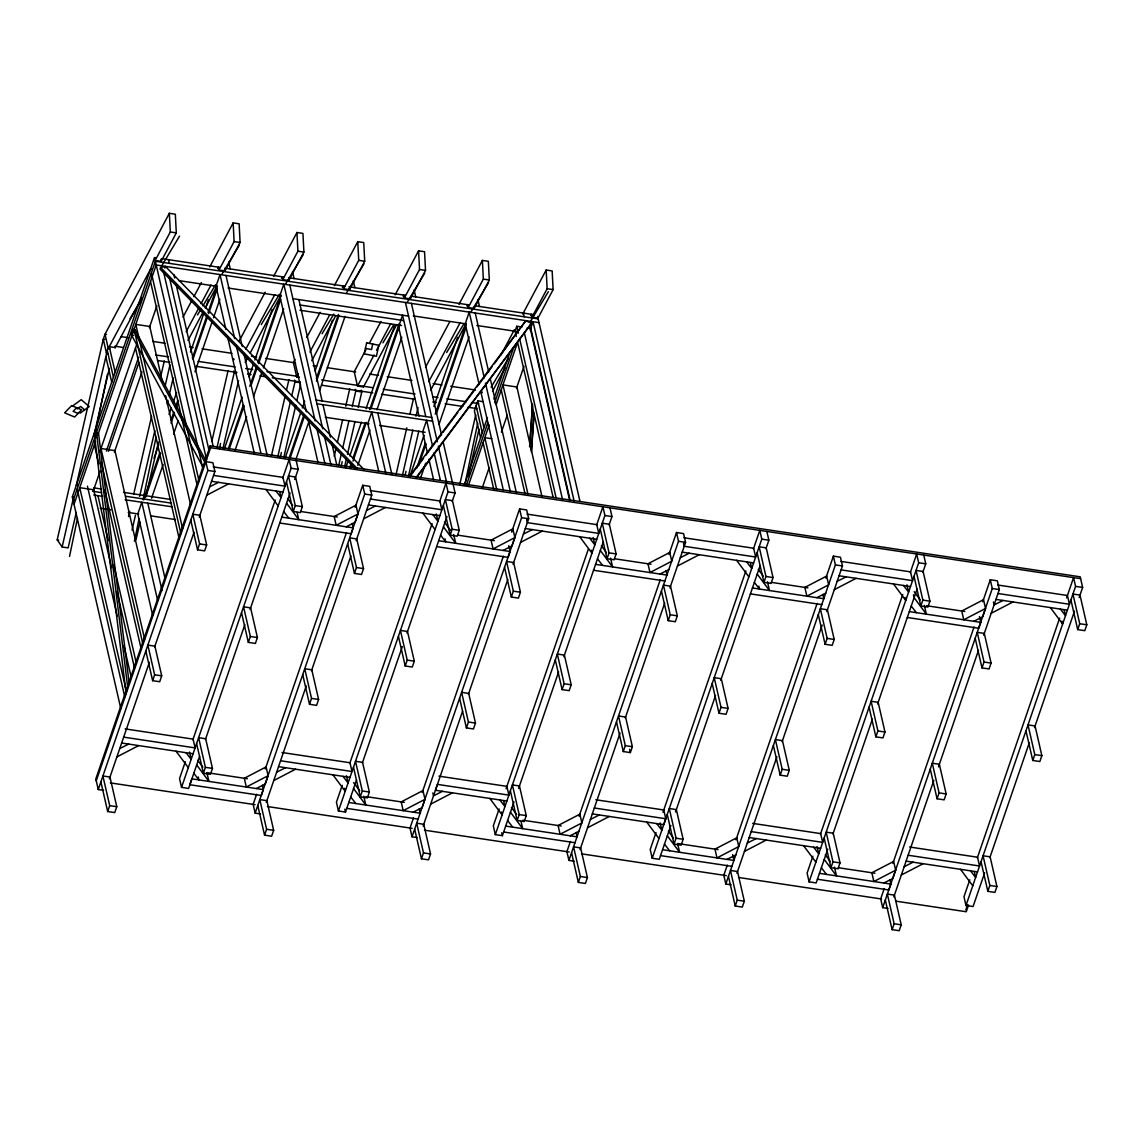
<?xml version="1.0" encoding="UTF-8"?>
<svg xmlns="http://www.w3.org/2000/svg" width="1144" height="1144" viewBox="0 0 1144 1144"><rect width="100%" height="100%" fill="white"/><g stroke="black" fill="none" stroke-linecap="round" stroke-linejoin="round"><path stroke-width="1.5" d="M529.572 446.846L532.518 404.075M530.087 441.47L532.532 405.82M531.417 450.55L533.991 413.113M531.431 452.295L533.89 416.645M69.527 556.427L77.463 518.332M95.252 432.875L107.465 374.274M134.391 541.198L139.082 518.675M143.043 499.628L156.042 437.237M219.476 448.577L220.563 443.386M280.294 457.729L281.367 452.538M341.098 466.895L342.185 461.69M405.262 474.76L405.977 471.299M465.065 483.769L477.706 423.108M372.729 344.044L371.514 349.563L365.422 348.348M76.262 512.469L68.125 547.89L62.133 546.989L57.2 539.868L103.289 339.196L105.005 334.22L169.355 213.299L175.332 214.2L176.305 232.875L161.161 261.332L155.169 260.432L170.313 231.975L169.355 213.299M62.133 546.989L72.987 499.771L74.489 499.985M104.776 339.425L103.289 339.196L106.564 353.539L76.319 485.242L77.821 485.471M93.851 435.893L109.366 368.296M128.543 516.602L129.744 511.411M133.719 494.122L151.594 416.273M160.732 376.49L164.307 360.918M132.046 530.029L135.435 515.272M154.84 430.73L139.625 496.31M165.194 385.671L169.97 364.879M135.993 539.782L140.054 522.079M146.103 495.752L158.444 442.027M167.196 403.903L167.996 400.443M169.183 395.238L173.173 377.906M211.812 441.441L228.099 370.527M217.06 447.261L234.177 372.744L233.762 370.956M223.037 448.162L238.553 380.58M271.428 455.798L285.342 395.252M286.529 390.061L288.917 379.679M277.863 456.427L290.605 400.972M291.791 395.767L294.98 381.91L294.566 380.108M283.841 457.328L295.781 405.333M296.982 400.128L300.557 384.541M334.234 456.299L336.222 447.647M337.408 442.456L342.571 419.977M345.745 406.134L349.721 388.831M338.681 465.579L341.455 453.453M342.657 448.248L349.02 420.52M352.209 406.663L355.784 391.062L355.384 389.275M344.659 466.48L346.246 459.545M347.447 454.354L355.012 421.421M358.186 407.564L361.776 391.963L361.361 390.175M396.038 474.56L406.778 427.842M409.952 414.014L413.527 398.441M402.473 475.189L412.827 430.13M416.001 416.259L418.003 407.593M408.451 476.09L418.804 431.031M459.845 484.155L475.732 414.972M468.268 476.133L479.007 429.329M202.717 466.595L131.574 335.149L133.004 329.429L134.992 329.729L206.135 461.161M134.277 332.589L134.992 329.729M106.406 352.795L108.108 347.819M73.173 500.586L155.369 261.261L538.166 318.89M74.031 504.304L95.567 441.555M97.726 435.278L156.213 264.965L539.01 322.608M364.393 469.884L165.465 266.481L160.618 267.467L160.046 269.126L355.241 468.711M99.828 451.837L137.208 342.971M164.893 268.139L165.465 266.481M106.392 451.051L138.596 357.271M93.136 491.391L100.086 471.128M149.363 327.656L156.9 305.705M108.38 451.351L138.853 362.591M114.357 452.252L141.97 371.872M217.818 268.611L218.318 267.153L218.976 270.041L224.953 270.942L240.097 242.485L239.125 223.795L233.147 222.894L209.752 266.867M154.011 458.286L158.644 444.801M169.069 414.457L171.385 407.722M173.116 402.659L176.591 392.549M190.476 352.095L203.789 313.342M205.534 308.279L208.422 299.857M143.701 499.771L159.917 452.538M170.928 420.491L173.816 412.069M175.561 407.007L177.878 400.257M192.349 358.086L206.835 315.93M207.993 312.555L216.688 287.258M145.574 497.268L160.632 453.453M171.042 423.108L174.517 412.998M176.262 407.95L178.564 401.201M193.036 359.073L207.507 316.931M208.666 313.556L217.346 288.288M151.566 498.169L163.134 464.464M173.559 434.134L178.192 420.649M194.966 371.771L212.341 321.207M213.485 317.832L219.862 299.299M1079.164 597.568L1082.639 587.444L1080.208 576.819L210.196 445.831L95.824 778.907L98.255 789.532L103.546 790.332M96.239 780.766L210.625 447.69L210.196 445.831M98.255 789.532L207.836 470.427L205.834 461.661L212.898 462.719L214.9 471.485L199.242 517.074M109.381 778.778L149.378 662.276M154.597 647.075L194.022 532.275M281.61 278.221L282.11 276.762L282.768 279.651L288.76 280.552L303.904 252.095L302.931 233.405L296.954 232.504L273.545 276.476M224.181 449.349L242.128 397.097M249.077 376.877L253.124 365.079M254.855 360.017L272.229 309.452M228.357 448.648L243.415 404.804M249.778 386.243L256.728 366.008M257.886 362.634L281.067 295.166M229.057 449.578L244.101 405.748M251.051 385.528L257.414 366.995M258.573 363.62L280.566 299.571M107.679 811.539L109.71 805.648L102.903 775.975L109.967 777.033L116.774 806.706L114.743 812.597L107.679 811.539L100.886 781.867M152.624 680.666L154.64 674.774L147.848 645.102L154.912 646.174L161.704 675.847L159.688 681.738L152.624 680.666L145.831 650.993M197.554 549.806L199.585 543.915L192.793 514.242L199.857 515.301L206.649 544.973L204.633 550.865L197.554 549.806L190.762 520.134M235.035 450.479L246.618 416.773M253.568 396.539L261.661 372.944M263.406 367.896L283.655 308.894M342.428 287.373L342.928 285.914L343.586 288.803L349.563 289.704L364.707 261.247L363.735 242.557L357.757 241.656L334.363 285.628M284.999 458.501L300.615 412.998M302.359 407.936L304.676 401.201M315.086 370.856L332.446 320.291M289.16 457.814L303.646 415.644M316.387 378.535L338.395 314.443M185.328 761.732L179.536 778.621L181.538 787.372L188.603 788.445L199.628 756.356M192.878 739.782L275.203 500.028M282.74 478.078L289.117 459.502L291.134 468.268L181.538 787.372M289.875 458.73L304.333 416.588M316.488 381.195L339.067 315.472M295.853 459.631L309.166 420.863M319.576 390.533L345.045 316.373M205.419 739.482L244.845 624.667M250.064 609.466L290.075 492.978M294.709 479.465L298.198 469.34L296.182 460.574M203.389 773.23L205.405 767.338L198.613 737.665L205.677 738.738L212.469 768.41L210.453 774.302L203.389 773.23L196.596 743.557M248.334 642.37L250.35 636.479L243.558 606.806L250.622 607.864L257.414 637.537L255.398 643.428L248.334 642.37L241.527 612.698M293.264 511.497L295.295 505.605L288.488 475.933L295.567 477.005L302.359 506.678L300.329 512.569L293.264 511.497L286.472 481.824M403.231 296.525L403.732 295.066L404.39 297.955L410.381 298.856L425.525 270.399L424.553 251.723L418.575 250.822L395.166 294.794M345.803 467.653L348.119 460.918M349.849 455.855L361.433 422.15M366.066 408.665L394.423 326.083M349.978 466.966L351.137 463.592M352.867 458.529L365.036 423.108M369.669 409.623L399.199 323.595M350.679 467.882L351.837 464.521M352.995 461.146L366.309 422.379M370.942 408.894L399.871 324.624M357.815 465.422L369.97 430.015M376.919 409.795L401.801 337.323M256.613 794.251L253.139 804.389L255.141 813.155L260.446 813.956M265.308 768.925L346.489 532.561M355.183 507.235L362.719 485.285L369.784 486.343L371.786 495.109L356.142 540.697M255.141 813.155L364.721 494.051L362.719 485.285M263.334 789.603L261.304 795.495L189.875 784.741L191.906 778.849L263.334 789.603L262.333 785.213M268.096 775.704L246.317 787.043L244.301 778.277L266.094 766.938L268.096 775.704L265.236 784.04L256.313 788.545M352.209 523.48L353.21 527.87L351.194 533.762L279.765 523.008M357.986 513.971L336.193 525.296L334.191 516.545L355.97 505.205L357.986 513.971L355.126 522.308L346.189 526.812M266.266 802.402L306.277 685.899M311.497 670.699L350.922 555.884M264.564 835.163L266.595 829.271L259.802 799.599L266.867 800.657L273.659 830.329L271.628 836.221L264.564 835.163L257.772 805.49M309.509 704.289L311.525 698.398L304.733 668.725L311.797 669.798L318.604 699.47L316.573 705.362L309.509 704.289L302.717 674.617M354.454 573.43L356.47 567.538L349.678 537.866L356.742 538.924L363.535 568.597L361.518 574.488L354.454 573.43L347.647 543.757M467.038 306.134L467.538 304.676L468.196 307.564L474.174 308.465L489.317 280.008L488.345 261.318L482.368 260.417L458.973 304.39M409.609 477.262L424.067 435.135M433.905 406.477L457.643 337.38M416.673 468.139L425.353 442.842M435.206 414.171L465.894 324.767M418.532 465.694L426.054 443.786M436.479 413.442L465.994 327.484M420.463 478.392L425.668 463.22M438.981 424.453L469.083 336.822M342.228 785.356L336.422 802.23L338.438 810.996L345.502 812.068L356.513 779.979M349.764 763.405L432.089 523.652M439.625 501.701L446.003 483.125L448.019 491.891L338.438 810.996M482.596 401.573L477.82 400.858L474.388 410.825L480.551 437.737M362.319 763.105L402.316 646.603M406.964 633.09L446.961 516.587M452.18 501.401L455.083 492.95L453.081 484.198M522.021 327.041L516.788 326.255L515.086 331.231L516.273 336.422M464.321 484.999L487.473 417.574M493.836 399.041L510.052 351.851M466.309 485.413L487.759 422.951M494.694 402.745L513.842 346.99M360.274 796.853L362.305 790.962L355.498 761.289L362.562 762.362L369.369 792.034L367.338 797.926L360.274 796.853L353.482 767.181M405.219 665.994L407.235 660.102L400.443 630.43L407.507 631.488L414.3 661.16L412.283 667.052L405.219 665.994L398.427 636.321M450.15 535.12L452.18 529.229L445.388 499.556L452.452 500.629L459.244 530.301L457.228 536.178L450.15 535.12L443.357 505.448M468.311 485.742L489.174 424.967M496.138 404.719L517.588 342.256M416.373 478.02L531.459 323.294L525.797 320.735L494.194 363.878M530.83 315.744L531.331 314.285L531.989 317.174L537.98 318.075L553.124 289.618L552.152 270.928L546.174 270.027L522.765 313.999M530.173 330.015L533.033 321.707L574.259 501.716M482.267 487.844L489.232 467.581M501.401 432.146L507.192 415.258M516.473 388.245L524.009 366.309M413.499 817.874L410.024 828.013L412.026 836.779L417.331 837.565M422.193 792.549L503.374 556.184M512.069 530.845L519.605 508.908L526.669 509.967L528.685 518.732L513.027 564.321M511.726 532.16L512.869 528.828L491.076 540.154L493.078 548.92L514.871 537.594L512.869 528.828M412.026 836.779L521.607 517.66L519.605 508.908M424.996 799.327L403.203 810.653L401.201 801.901L422.98 790.561L424.996 799.327L422.136 807.664L413.198 812.168M508.765 545.645L510.095 551.494L508.079 557.371L436.651 546.632M514.871 537.594L512.011 545.917L503.074 550.436M423.151 826.011L462.576 711.211M468.382 694.322L507.807 579.507M421.464 858.786L423.48 852.895L416.688 823.222L423.752 824.281L430.544 853.953L428.528 859.845L421.464 858.786L414.657 829.1M466.394 727.913L468.425 722.021L461.618 692.349L468.697 693.407L475.489 723.079L473.459 728.971L466.394 727.913L459.602 698.24M511.339 597.039L513.356 591.162L506.563 561.475L513.627 562.548L520.434 592.22L518.404 598.112L511.339 597.039L504.547 567.367M499.113 808.98L493.307 825.854L495.323 834.619L502.388 835.678L513.985 801.915M506.063 788.716L588.402 548.963M596.524 525.325L602.902 506.749L604.904 515.515L495.323 834.619M518.618 788.402L558.629 671.914M563.849 656.713L603.274 541.899M609.066 525.024L611.968 516.573L609.966 507.807M517.159 820.477L519.19 814.585L512.398 784.913L519.462 785.971L526.254 815.643L524.224 821.535L517.159 820.477L510.367 790.804M562.104 689.603L564.121 683.726L557.328 654.053L564.392 655.112L571.199 684.784L569.169 690.676L562.104 689.603L555.312 659.931M607.049 558.744L609.066 552.852L602.273 523.18L609.337 524.238L616.13 553.91L614.113 559.802L607.049 558.744L600.242 529.071M570.384 841.498L566.909 851.636L568.911 860.388L574.216 861.189M579.093 816.173L660.26 579.793M668.954 554.468L676.49 532.518L683.554 533.59L685.571 542.356L669.912 587.944M568.911 860.388L678.506 541.284L676.49 532.518M580.037 849.634L620.048 733.132M625.267 717.946L664.693 603.131M578.349 882.396L580.365 876.504L573.573 846.832L580.637 847.904L587.43 877.577L585.413 883.468L578.349 882.396L571.557 852.723M623.28 751.536L625.31 745.645L618.518 715.972L625.582 717.031L632.375 746.703L630.358 752.595L623.28 751.536L616.487 721.864M668.225 620.663L670.255 614.771L663.448 585.099L670.527 586.171L677.319 615.844L675.289 621.735L668.225 620.663L661.432 590.99M655.998 832.589L650.207 849.477L652.209 858.243L659.273 859.301L670.87 825.539M662.962 812.34L745.874 570.899M753.41 548.948L759.788 530.373L761.79 539.139L652.209 858.243M595.824 799.756L663.763 809.981L665.765 818.746L663.749 824.638L592.32 813.899M675.503 812.025L715.515 695.538M720.734 680.337L760.159 565.522M765.965 548.634L768.854 540.197L766.852 531.431M674.059 844.1L676.075 838.209L669.283 808.536L676.347 809.594L683.14 839.267L681.123 845.159L674.059 844.1L667.252 814.428M718.99 713.227L721.02 707.335L714.213 677.663L721.292 678.735L728.084 708.408L726.054 714.299L718.99 713.227L712.197 683.554M763.935 582.367L765.951 576.476L759.158 546.803L766.223 547.862L773.029 577.534L770.999 583.426L763.935 582.367L757.142 552.695M727.284 865.121L723.794 875.246L725.811 884.012L731.102 884.812M735.978 839.796L817.145 603.417M825.839 578.092L833.39 556.141L840.454 557.214L842.456 565.965L826.797 611.554M725.811 884.012L835.392 564.907L833.39 556.141M736.936 873.258L776.933 756.756M782.153 741.569L822.164 625.067M735.234 906.019L737.251 900.128L730.458 870.455L737.522 871.528L744.329 901.2L742.299 907.092L735.234 906.019L728.442 876.347M780.179 775.16L782.196 769.269L775.403 739.596L782.467 740.654L789.26 770.327L787.244 776.218L780.179 775.16L773.373 745.488M825.11 644.286L827.141 638.395L820.348 608.722L827.412 609.795L834.205 639.467L832.188 645.345L825.11 644.286L818.317 614.614M812.884 856.212L807.092 873.101L809.094 881.867L816.158 882.925L827.755 849.163M820.434 834.262L902.759 594.508M910.295 572.558L916.673 553.996L918.675 562.762L809.094 881.867M832.975 833.962L872.4 719.147M877.62 703.96L917.045 589.146M922.851 572.257L925.753 563.82L923.737 555.054M830.944 867.724L832.961 861.832L826.168 832.16L833.232 833.218L840.025 862.891L838.009 868.782L830.944 867.724L824.152 838.051M875.875 736.85L877.906 730.959L871.113 701.286L878.177 702.359L884.97 732.031L882.954 737.923L875.875 736.85L869.082 707.178M920.82 605.991L922.851 600.099L916.044 570.427L923.122 571.485L929.915 601.158L927.884 607.049L920.82 605.991L914.027 576.319M884.169 888.745L880.694 898.869L882.696 907.635L888.001 908.436M892.863 863.42L974.03 627.041M982.739 601.715L990.275 579.765L997.339 580.823L999.341 589.589L983.683 635.177M882.696 907.635L992.277 588.531L990.275 579.765M889.875 879.707L890.89 884.083L888.859 889.975L817.431 879.236M895.652 870.184L873.873 881.524L871.857 872.758L893.65 861.432L895.652 870.184L892.792 878.52L883.869 883.025M979.436 616.502L980.765 622.35L978.749 628.242L907.321 617.488M985.542 608.451L963.749 619.791L961.746 611.025L983.525 599.699L985.542 608.451L982.682 616.788L973.744 621.292M893.821 896.882L933.833 780.38M938.466 766.88L978.477 650.378M892.12 929.643L894.15 923.751L887.344 894.079L894.422 895.137L901.215 924.824L899.184 930.701L892.12 929.643L885.327 899.971M937.065 798.769L939.081 792.892L932.288 763.22L939.353 764.278L946.159 793.95L944.129 799.842L937.065 798.769L930.272 769.097M982.01 667.91L984.026 662.018L977.233 632.346L984.298 633.404L991.09 663.077L989.074 668.968L982.01 667.91L975.203 638.238M969.783 879.836L963.977 896.724L965.994 905.49L973.058 906.548L984.655 872.786M977.319 857.886L1059.644 618.132M1066.608 597.869L1073.558 577.62L1075.574 586.371L965.994 905.49M965.822 909.895L967.552 904.847M968.553 905.033L966.251 911.754L895.666 901.129M989.86 857.585L1029.3 742.771M1034.519 727.584L1074.516 611.082M987.83 891.333L989.846 885.456L983.053 855.784L990.118 856.842L996.924 886.514L994.894 892.406L987.83 891.333L981.037 861.661M1032.775 760.474L1034.791 754.582L1027.998 724.91L1035.063 725.968L1041.855 755.641L1039.839 761.532L1032.775 760.474L1025.968 730.802M1077.705 629.6L1079.736 623.709L1072.943 594.036L1080.007 595.109L1086.8 624.781L1084.784 630.673L1077.705 629.6L1070.913 599.928M126.197 694.036L94.709 437.208L96.525 432.947L98.527 433.247L129.143 682.982M109.781 348.777L108.28 348.548L150.522 269.183L152.009 269.412M115.086 347.89L141.599 298.098M183.011 317.131L192.192 299.857M193.865 296.711L201.387 282.568M186.157 331.703L198.584 308.351M201.072 303.689L211.011 285.013M218.976 270.041L234.12 241.584L233.147 222.894M188.002 340.383L202.903 312.369M205.391 307.707L216.988 285.914M239.282 340.869L265.193 292.178M245.817 349.092L274.803 294.623M282.768 279.651L297.912 251.194L296.954 232.504M245.173 362.433L247.662 357.772M250.15 353.096L280.78 295.524M295.08 359.445L293.407 362.577L296.696 376.919L299.313 377.32M306.778 337.451L320.148 312.326M296.696 376.919L298.355 373.802M309.938 352.023L329.815 314.671M343.586 288.803L358.73 260.346L357.757 241.656M311.783 360.703L335.807 315.572M365.923 349.749L354.225 371.743L357.5 386.071L363.477 386.972L396.611 324.724M369.255 343.472L380.966 321.478M357.5 386.071L374.059 354.955M376.548 350.278L390.633 323.823M404.39 297.955L419.533 269.498L418.575 250.822M425.539 367.21L449.778 321.664M428.757 381.667L460.231 322.536M468.196 307.564L483.34 279.107L482.368 260.417M430.602 390.361L466.209 323.437M501.043 354.826L514.414 329.701M492.549 391.277L504.976 367.939M531.989 317.174L547.132 288.717L546.174 270.027M130.016 318.704L141.584 299.428M162.176 265.079L179.522 236.136M197.483 314.943L201.115 308.894M202.931 305.877L215.615 284.699M221.979 274.088L239.339 245.145M261.29 324.553L279.422 294.294M285.785 283.698L303.131 254.755M322.093 333.705L333.891 314.042M346.589 292.85L363.949 263.906M382.911 342.857L393.793 324.71M407.407 302.002L424.753 273.058M446.703 352.466L463.935 323.723M471.199 311.611L488.559 282.668M491.105 387.187L508.336 358.444M531.016 320.62L548.362 291.677M409.137 476.662L525.797 320.735M409.638 476.891L423.552 458.301M425.697 455.426L440.683 435.406M442.814 432.546L457.8 412.512M459.945 409.652L474.932 389.632M477.077 386.772L492.049 366.738M415.873 477.792L531.459 323.294M76.619 407.707L73.13 411.325L78.107 413.413M72.058 406.377L81.21 399.671L89.232 406.52L80.094 413.227M77.22 408.966L80.652 406.449L84.656 409.881M206.764 495.18L228.557 483.855M363.663 518.804L385.442 507.464M520.549 542.413L542.342 531.088M116.888 756.913L138.681 745.588M677.434 566.037L699.227 554.711M273.773 780.537L295.567 769.211M834.319 589.66L856.112 578.335M430.659 804.16L452.452 792.821M991.219 613.284L1012.998 601.958M587.558 827.77L609.337 816.444M744.444 851.393L766.237 840.068M901.329 875.017L923.122 863.691M209.624 486.843L218.561 482.339M366.523 510.467L375.447 505.963M523.409 534.091L532.346 529.586M119.748 748.576L128.686 744.072M680.294 557.714L689.231 553.21M659.959 574.045L668.897 569.54M276.633 772.2L285.571 767.696M837.179 581.338L846.117 576.833M816.859 597.668L825.782 593.164M442.456 791.319L433.533 795.824L432.861 792.906M1003.002 600.457L994.079 604.947L993.407 602.03M590.418 819.447L599.356 814.943M570.084 835.778L579.021 831.273M747.304 843.071L756.241 838.566M726.969 859.401L735.907 854.897M904.189 866.68L913.126 862.19M170.313 231.975L176.305 232.875M234.12 241.584L240.097 242.485M297.912 251.194L303.904 252.095M358.73 260.346L364.707 261.247M419.533 269.498L425.525 270.399M483.34 279.107L489.317 280.008M547.132 288.717L553.124 289.618M156.013 257.772L154.511 257.543L72.329 496.882L120.806 708.551M161.49 258.601L219.805 267.381M224.968 268.154L283.612 276.991M288.531 277.72L345.03 286.229M348.906 286.815L405.233 295.295M411.211 296.196L469.026 304.905M475.003 305.805L533.819 314.657M527.255 327.827L530.744 328.357L569.998 499.713M178.678 280.58L217.489 286.429M228.071 288.016L280.995 295.996M413.299 315.916L466.223 323.881M476.805 325.468L517.374 331.574M292.907 298.684L408.551 316.087M299.957 304.99L403.332 320.549M300 310.238L401.615 325.539M131.574 335.149L133.562 335.449M106.492 334.434L105.005 334.22L108.28 348.548M120.878 336.608L127.928 337.666M152.624 341.384L164.979 343.243M189.675 346.961L193.207 347.49M202.016 348.82L232.017 353.339M251.423 356.256L256.714 357.057M265.522 358.387L295.524 362.905M313.156 365.551L316.688 366.094M327.27 367.682L355.712 371.957M369.612 374.059L378.435 375.389M387.244 376.705L411.94 380.423M433.118 383.612L441.942 384.942M450.75 386.272L475.446 389.99M122.923 347.418L114.958 346.217L115.258 347.576L109.281 346.675L115.129 372.229M155.741 354.983L168.096 356.842M198.084 361.361L235.121 366.938M245.717 368.54L252.767 369.598M266.881 371.714L298.627 376.505M321.564 379.951L372.729 387.659M383.312 389.246L415.058 394.036M432.704 396.682L437.995 397.483M446.818 398.813L466.223 401.73M471.514 402.531L478.564 403.589M157.557 360.503L169.913 362.362M196.368 366.352L236.937 372.458M247.533 374.045L251.051 374.574M259.874 375.904L265.165 376.705M272.229 377.763L300.443 382.024M321.621 385.199L372.772 392.907M381.596 394.237L415.115 399.285M432.747 401.944L436.279 402.473M445.102 403.803L462.748 406.449M468.039 407.25L476.848 408.58M106.564 353.539L108.065 353.768M234.177 372.744L236.408 373.087M294.98 381.91L300.214 382.697M355.784 391.062L361.776 391.963M316.13 400.057L431.76 417.474M316.974 403.775L432.618 421.178M491.791 438.724L484.827 437.68L496.711 489.603M325.253 417.26L369.054 423.852M379.565 425.425L425.11 432.289M210.625 447.69L1080.622 578.678M94.709 437.208L96.697 437.508M291.134 468.268L298.198 469.34M448.019 491.891L455.083 492.95M604.904 515.515L611.968 516.573M761.79 539.139L768.854 540.197M918.675 562.762L925.753 563.82M1075.574 586.371L1082.639 587.444M213.299 466.909L282.983 477.391L284.985 486.143L213.556 475.403M370.184 490.519L439.868 501L441.87 509.766L370.442 499.027M527.069 514.142L596.753 524.624L598.77 533.39L527.341 522.651L526.669 519.719M683.955 537.766L753.653 548.248L755.655 557.014L684.226 546.274L683.554 543.343M840.854 561.389L910.538 571.871L912.54 580.637L841.112 569.884M997.74 585.013L1067.424 595.495L1069.426 604.261L997.997 593.507M207.836 470.427L214.9 471.485M364.721 494.051L371.786 495.109M521.607 517.66L528.685 518.732M678.506 541.284L685.571 542.356M835.392 564.907L842.456 565.965M992.277 588.531L999.341 589.589M211.54 481.295L282.968 492.034M368.425 504.919L439.854 515.658M525.311 528.542L596.739 539.282M682.21 552.152L753.639 562.905M839.095 575.775L910.524 586.529M995.981 599.399L1067.409 610.152M295.295 505.605L302.359 506.678M452.18 529.229L459.244 530.301M609.066 552.852L616.13 553.91M765.951 576.476L773.029 577.534M922.851 600.099L929.915 601.158M1079.736 623.709L1086.8 624.781M300.686 511.497L337.265 517.002M457.571 535.12L494.408 540.669M614.457 558.744L651.05 564.249M771.342 582.367L807.936 587.873M926.497 605.719L964.821 611.497M93.779 487.873L100.772 488.931M123.495 492.349L170.699 499.456M281.781 517.117L353.21 527.87M438.667 540.74L510.095 551.494M595.566 564.364L666.995 575.103L665.98 570.727M752.452 587.987L823.88 598.727L822.879 594.351M909.337 611.611L980.765 622.35M92.879 491.319L101.644 492.635M126.097 496.324L171.557 503.16M593.536 570.255L664.964 580.995M93.751 495.037L102.488 496.353M125.211 499.771L172.415 506.878M750.421 593.879L821.85 604.618M73.817 497.111L72.372 497.054M100.243 508.251L110.725 509.824M128.214 512.455L138.696 514.042M150.936 515.872L175.404 519.562M199.585 543.915L206.649 544.973M356.47 567.538L363.535 568.597M513.356 591.162L520.434 592.22M670.255 614.771L677.319 615.844M827.141 638.395L834.205 639.467M984.026 662.018L991.09 663.077M57.2 539.868L58.701 540.097M250.35 636.479L257.414 637.537M407.235 660.102L414.3 661.16M564.121 683.726L571.199 684.784M721.02 707.335L728.084 708.408M877.906 730.959L884.97 732.031M1034.791 754.582L1041.855 755.641M154.64 674.774L161.704 675.847M311.525 698.398L318.604 699.47M468.425 722.021L475.489 723.079M625.31 745.645L632.375 746.703M782.196 769.269L789.26 770.327M939.081 792.892L946.159 793.95M125.154 728.9L193.093 739.124L195.109 747.89L123.681 737.136M282.039 752.523L349.993 762.748L351.995 771.499L280.566 760.76M438.938 776.147L506.878 786.357L508.88 795.123L437.451 784.384L435.435 790.275L506.863 801.014M752.709 823.38L820.648 833.604L822.665 842.37L751.236 831.616M909.594 847.003L977.548 857.228L979.55 865.994L908.121 855.24M594.337 808.007L665.765 818.746M121.65 743.028L193.079 753.767M278.55 766.652L349.978 777.391M749.206 837.508L820.634 848.262M906.105 861.132L977.534 871.885M205.405 767.338L212.469 768.41M362.305 790.962L369.369 792.034M519.19 814.585L526.254 815.643M676.075 838.209L683.14 839.267M832.961 861.832L840.025 862.891M989.846 885.456L996.924 886.514M207.321 772.715L247.39 778.735M365.951 796.596L404.275 802.359M522.837 820.219L561.161 825.982M677.977 843.571L718.046 849.606M838.352 867.724L874.946 873.229M348.791 802.473L420.22 813.227L419.219 808.837M505.677 826.097L577.105 836.836L576.104 832.46M662.562 849.72L733.99 860.46L732.66 854.625M819.461 873.344L890.89 884.083M346.775 808.365L418.203 819.118M503.66 831.988L575.089 842.728M660.546 855.612L731.974 866.351M110.367 782.896L255.069 804.675M267.424 806.534L412.126 828.327M424.481 830.186L569.183 851.98M581.538 853.839L726.254 875.618M738.595 877.477L881.538 898.998M109.71 805.648L116.774 806.706M266.595 829.271L273.659 830.329M423.48 852.895L430.544 853.953M580.365 876.504L587.43 877.577M737.251 900.128L744.329 901.2M894.15 923.751L901.215 924.824M160.618 267.467L357.057 468.325M1060.388 609.094L1065.493 615.701L1064.163 609.866M903.503 585.471L908.608 592.091L906.935 584.784M911.253 606.034L916.373 612.655M746.603 561.847L751.722 568.468L750.378 562.619M754.368 582.41L759.473 589.031L758.815 586.114M970.498 870.827L975.617 877.434L974.273 871.599M589.718 538.223L594.837 544.844L593.164 537.537M597.468 558.787L602.588 565.408M813.613 847.204L818.732 853.824L817.059 846.517M821.378 867.767L826.483 874.388M432.832 514.6L437.938 521.221L436.264 513.913M440.583 535.163L445.702 541.784L445.03 538.867M656.727 823.58L661.833 830.201L660.174 822.894M664.478 844.143L669.597 850.764M275.947 490.976L281.052 497.597L279.722 491.763M283.698 511.554L288.817 518.175M499.842 799.956L504.947 806.577L503.617 800.729M507.593 820.52L512.712 827.141M342.943 776.333L348.062 782.954L346.389 775.661M350.707 796.91L355.813 803.531M186.057 752.723L191.177 759.33L189.504 752.037M193.822 773.287L198.927 779.908L198.255 776.976M1050.392 607.578L1062.633 624.038L1061.975 621.12M914.142 591.677L920.276 599.914M893.507 583.969L905.748 600.414L905.076 597.497M758.272 569.426L763.377 576.29M757.228 574.088L769.469 590.533L767.467 581.767M736.622 560.346L748.862 576.79M960.517 869.326L972.757 885.771M601.386 545.817L606.492 552.666M600.343 550.464L612.583 566.909L610.581 558.158M825.282 854.782L830.387 861.646M824.238 859.43L836.479 875.889L834.476 867.123M579.722 536.722L591.977 553.167L591.305 550.25M803.617 845.702L815.872 862.147M444.501 522.193L450.622 530.416M443.443 526.841L455.698 543.3L453.682 534.534M668.396 831.173L673.501 838.023M667.338 835.821L679.593 852.266L677.577 843.514M422.837 513.098L435.077 529.558M646.732 822.078L658.973 838.523M287.616 498.569L292.721 505.419M286.558 503.217L298.798 519.676L297.125 512.369M511.511 807.55L516.616 814.399M510.453 812.197L522.694 828.656L521.035 821.349M265.951 489.475L278.192 505.934M489.846 798.455L502.087 814.914L501.415 811.983M353.596 782.553L359.716 790.776M353.567 788.574L365.808 805.033L363.806 796.267M332.961 774.831L345.202 791.29L344.53 788.359M197.726 760.302L202.831 767.166M196.682 764.95L208.923 781.409L206.921 772.643M176.062 751.208L188.317 767.667M133.004 329.429L204.99 462.433M154.554 257.729L202.988 469.212M924.352 605.39L926.354 614.156L914.113 597.697L913.441 594.78M537.594 316.416L579.851 500.886M629.6 749.306L630.358 752.595M529.987 327.127L569.669 500.414M523.366 313.084L524.209 316.788M524.395 332.975L562.49 499.342M516.788 326.255L518.375 333.176M519.562 338.367L556.041 497.611M517.86 343.357L553.138 497.397M541.87 496.053L516.902 387.001L502.945 384.899L527.913 493.951M501.229 389.889L525.01 493.75M477.906 299.556L479.493 306.478M473.888 307.207L474.174 308.465M475.218 312.998L488.688 371.843M490.276 378.778L516.444 493.007M484.298 377.877L469.226 312.097L465.236 323.723L479.107 384.312M485.485 383.068L510.467 492.106M482.024 391.849L482.225 392.735M480.694 391.234L503.288 489.904M477.82 400.858L483.983 427.756M476.104 405.848L482.267 432.747M483.111 442.656L493.808 489.389M414.114 289.947L415.701 296.868M410.124 297.769L410.381 298.856M411.411 303.389L441.541 434.934M443.128 441.87L452.638 483.411M405.434 302.488L437.323 441.727M438.338 446.16L446.732 482.811M425.782 416.573L402.559 315.186L398.57 326.827L419.033 416.173M432.518 445.96L426.641 420.277L422.637 431.917L427.341 452.452M434.091 452.809L440.354 480.194M428.914 459.302L433.619 479.851M501.716 832.76L502.388 835.678M353.296 280.795L354.883 287.716M349.32 288.617L349.563 289.704M377.792 412.927L391.906 474.56M385.928 473.659L371.8 412.026L367.81 423.666L378.793 471.6M363.277 386.086L363.477 386.972M292.492 271.643L294.079 278.564M298.884 299.585L322.107 400.958M322.965 404.676L330.416 437.194M331.588 442.328L336.679 464.593M288.502 279.465L288.76 280.552M289.789 285.085L322.694 428.743M324.038 434.591L331.088 465.393M315.129 420.921L283.812 284.184L279.822 295.81L306.377 411.783M316.716 427.842L325.039 464.192M307.965 418.704L317.875 461.976M228.686 262.033L230.273 268.954M224.71 269.855L224.953 270.942M225.997 275.475L242.242 346.446M243.829 353.367L267.224 455.484M344.83 809.137L345.502 812.068M234.677 338.624L220.005 274.574L216.016 286.214L225.926 329.486M236.265 345.545L260.846 452.852M233.834 358.801L234.034 359.702M227.513 336.407L254.468 454.111M173.874 274.617L174.66 278.078M176.248 284.999L213.113 445.974M168.468 259.645L169.312 263.363M169.512 277.878L208.794 449.435M160.746 259.531L161.161 261.332M163.377 271.057L206.592 459.731M151.365 272.887L198.999 480.852M150.507 281.581L197.283 485.842M162.448 381.882L149.764 326.483L135.807 324.381L182.582 528.628M165.623 395.724L190.59 504.776M134.091 329.372L180.881 533.619M135.493 347.962L179.165 538.595M147.805 503.174L165.251 579.336M107.25 350.307L113.413 377.22M162.033 590.547L141.813 502.273L137.823 513.899L157.643 600.443M105.849 356.642L111.712 382.196M152.638 615.257L114.929 450.607L100.972 448.505L144.63 639.153M101.244 462.162L142.914 644.143M94.423 444.887L98.784 463.921M104.733 489.889L141.213 649.134M97.955 495.667L108.265 540.669M113.814 564.907L136.408 663.563M111.526 567.667L93.694 489.775L79.737 487.673L126.512 691.92M117.074 591.906L134.52 668.067M87.444 486.2L117.203 616.173M123.952 645.631L131.102 676.819M77.177 488.96L124.796 696.91M96.525 432.947L127.585 686.228M366.638 342.828L364.207 353.853L376.405 356.284L378.836 345.259L366.638 342.828M71.643 405.619L64.636 412.841L74.617 417.031L81.61 409.795L71.643 405.619M669.755 552.452L647.962 563.778L649.978 572.543L671.757 561.218L669.755 552.452M826.64 576.076L804.861 587.401L806.863 596.167L828.642 584.841L826.64 576.076M579.865 814.185L558.086 825.51L560.088 834.276L581.881 822.951L579.865 814.185M736.765 837.808L714.971 849.134L716.973 857.9L738.767 846.574L736.765 837.808"/></g></svg>
